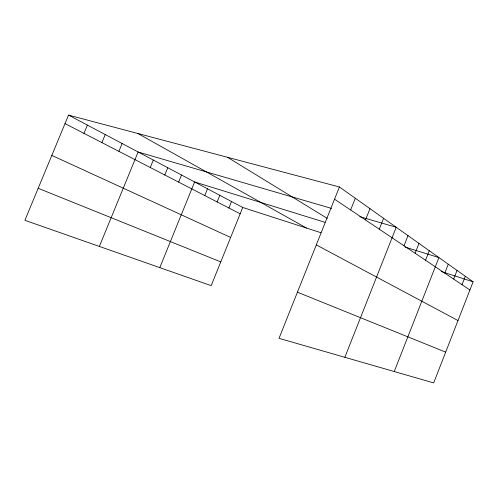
<?xml version="1.0" encoding="UTF-8"?>
<svg xmlns="http://www.w3.org/2000/svg" width="498" height="498" viewBox="0 0 498 498"><rect width="100%" height="100%" fill="white"/><g stroke="black" fill="none" stroke-linecap="round" stroke-linejoin="round"><path stroke-width="0.75" d="M453.659 279.085L457.046 270.426M462.02 284.694L465.306 276.284M339.406 186.974L473.1 281.812L433.683 382.9L279.023 338.329L339.406 186.974L68.537 115.1L24.9 220.309L211.177 285.653L242.731 207.473L68.537 115.1M425.553 260.236L429.282 250.731M394.242 371.527L438.937 257.578L404.986 247.07M444.776 273.128L448.268 264.201M344.859 357.296L396.227 227.281L359.793 216.655M404.003 245.782L407.999 235.635M415.133 253.245L418.992 243.435M365.501 219.96L369.983 208.668M379.277 229.198L383.585 218.317M350.629 209.982L355.298 198.254M228.906 207.996L231.52 201.528M159.79 267.625L194.625 181.963L324.945 222.301M204.759 195.565L207.504 188.792M217.109 201.927L219.792 195.303M164.794 174.985L167.764 167.72M178.626 182.106L181.515 175.01M99.37 246.429L138.114 151.996L331.649 208.444M150.265 167.509L153.309 160.057M101.903 142.609L105.227 134.56M118.885 151.348L122.11 143.511M83.975 133.377L87.399 125.104M242.731 207.473L320.936 232.709M441.122 271.491L473.1 281.812M38.184 188.288L220.776 261.886M297.431 292.183L445.679 352.136M51.817 155.413L230.63 237.453M65.008 123.61L240.179 213.804M316.305 244.879L457.998 320.55M137.94 133.52L306.519 228.053M227.48 157.275L327.23 218.367M334.531 199.188L469.913 289.985"/></g></svg>
